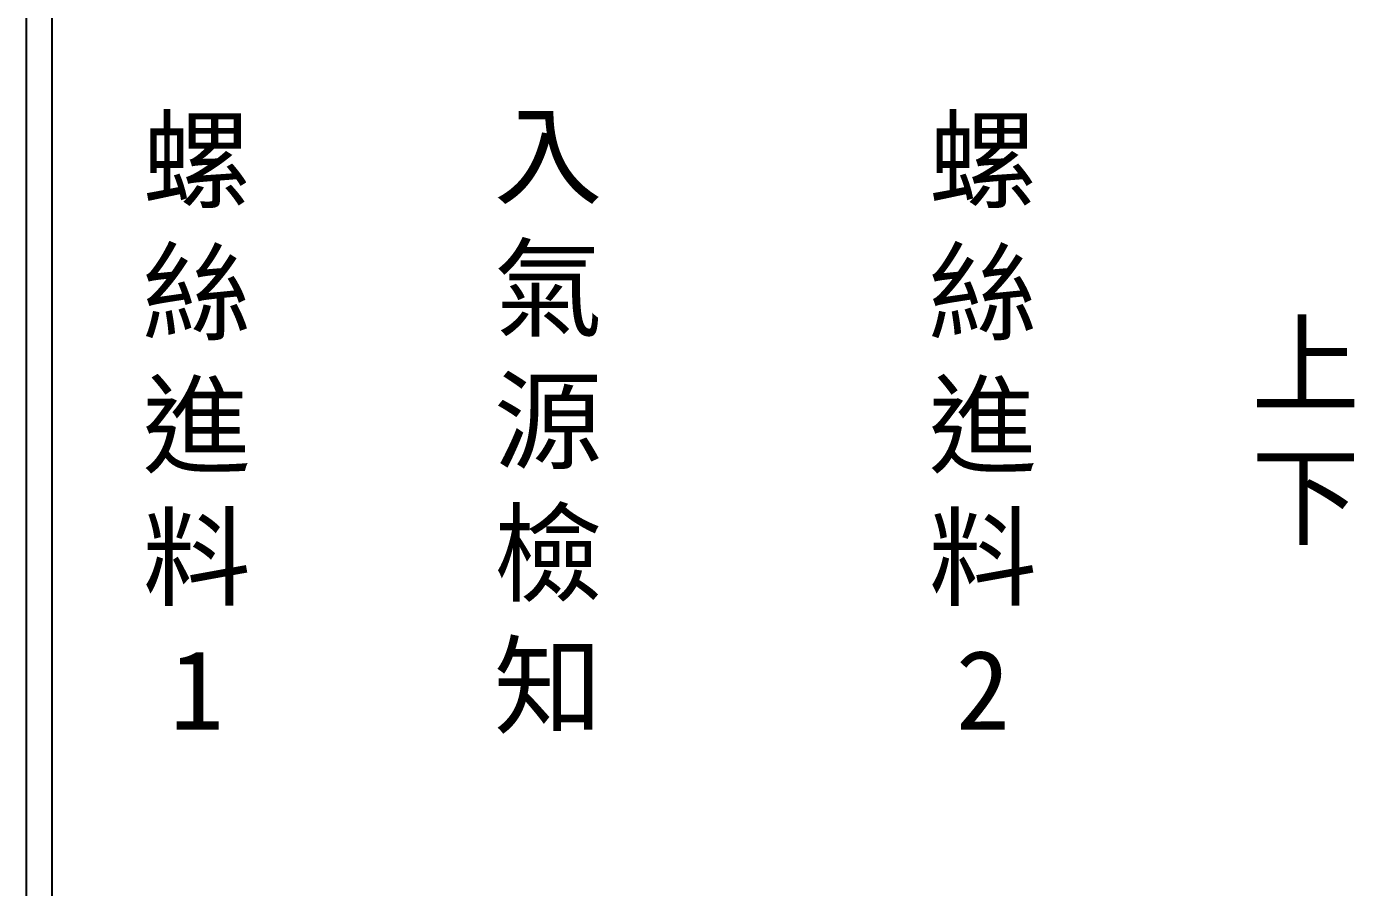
# Model space of a CAD drawing. Extents: x 325 to 612, y 3 to 207.
# Drawn here: x 325.3 to 390.5, y 54.7 to 97 of the extents above; entities that cross this region are included whole.
import ezdxf

# ---------------------------------------------------------------- set-up
doc = ezdxf.new("R2010")
doc.units = 0
doc.layers.add('圖框層', color=7, linetype='CONTINUOUS')
doc.layers.add('標尺寸層', color=3, linetype='CONTINUOUS')
doc.styles.add('CNS', font='romanc.shx', dxfattribs={"bigfont": 'chineset.shx'})

msp = doc.modelspace()

# ---------------------------------------------------------------- linework, layer by layer
at = {"layer": '圖框層', "color": 7}
for p, q in [((325.319, 3), (325.319, 206.969)), ((326.569, 4.25), (326.569, 205.719))]:
    msp.add_line(p, q, dxfattribs=at)

# ---------------------------------------------------------------- texts
at = {"layer": '標尺寸層', "color": 7, "char_height": 3.9, "attachment_point": 5, "style": 'CNS'}
for s, insert, width in [('{\\fDFKai-SB|b0|i0|c136|p65;螺絲進料1}', (333.669, 77.446), 3.29856), ('{\\fDFKai-SB|b0|i0|c136|p65;入氣源檢知}', (350.908, 77.446), 3.29856), ('{\\fDFKai-SB|b0|i0|c136|p65;螺絲進料2}', (372.237, 77.446), 3.29856), ('{\\fDFKai-SB|b0|i0|c136|p65;上下}', (388.076, 76.973), 4.96081)]:
    msp.add_mtext(s, dxfattribs=dict(at, insert=insert, width=width))

doc.saveas('drawing.dxf')
